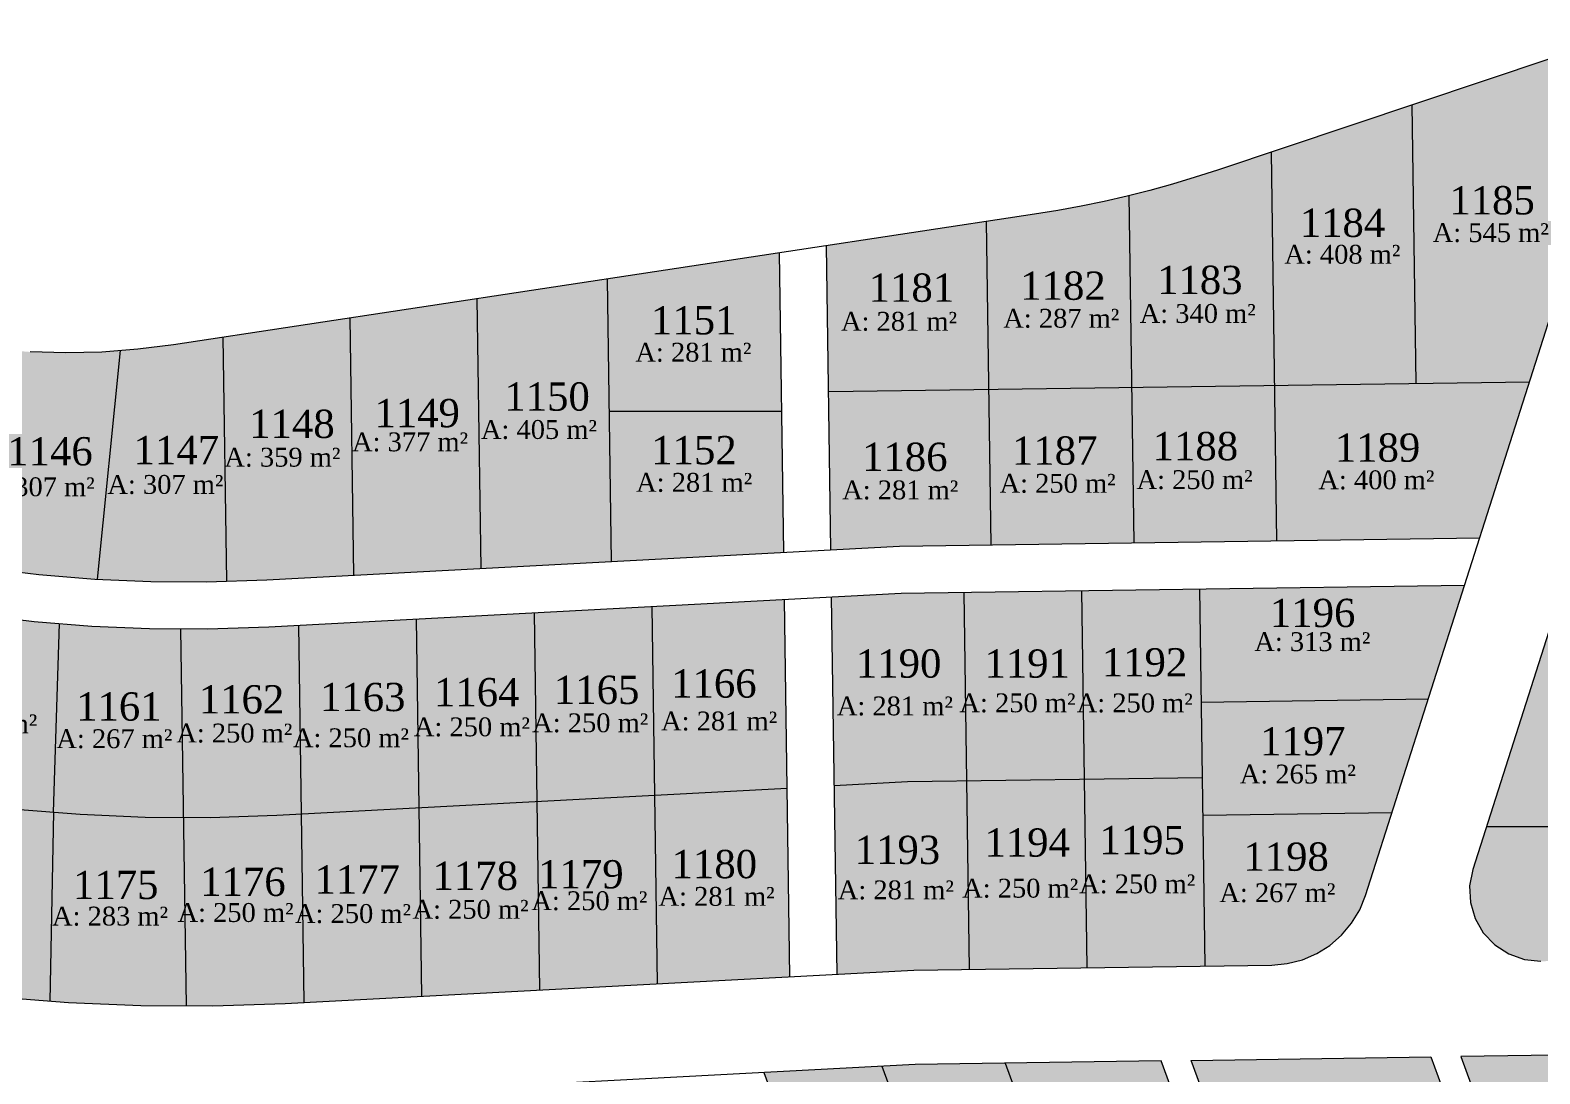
# Model space of a CAD drawing. Header units: metres. Extents: x 499190 to 500072, y 4524566 to 4524917.
# Drawn here: x 499614.7 to 499774.8, y 4524788.7 to 4524899.5 of the extents above; entities that cross this region are included whole.
import ezdxf

# ---------------------------------------------------------------- set-up
doc = ezdxf.new("R2010")
doc.units = ezdxf.units.M
doc.layers.get('0').update_dxf_attribs({"color": 5, "lineweight": 0})
doc.layers.add('PL_PARK', color=97, linetype='Continuous', lineweight=0)
doc.layers.add('YAZI', color=3, linetype='Continuous', lineweight=0)
doc.styles.get("Standard").update_dxf_attribs({"font": 'TimesNewRoman.ttf'})

# ---------------------------------------------------------------- blocks, each defined once
blk = doc.blocks.new('yeni1')
at = {"color": 6, "elevation": 359.87}
for points in [[(499775.98, 4524896.47), (499740.64, 4524884.62), (499738.27, 4524883.85), (499735.87, 4524883.13), (499733.46, 4524882.46), (499731.04, 4524881.85), (499728.61, 4524881.29), (499726.16, 4524880.78), (499723.7, 4524880.33), (499721.24, 4524879.93), (499629.91, 4524866.08), (499626.13, 4524865.6), (499622.32, 4524865.31), (499618.5, 4524865.22), (499614.69, 4524865.32)], [(499611.14, 4524796.91), (499618.78, 4524796.29), (499626.43, 4524795.97), (499634.09, 4524795.93), (499641.75, 4524796.19), (499708.42, 4524799.73), (499746.39, 4524800.27), (499748.04, 4524800.42), (499749.64, 4524800.83), (499751.16, 4524801.48), (499752.56, 4524802.35), (499753.8, 4524803.44), (499754.86, 4524804.7), (499755.72, 4524806.12), (499756.34, 4524807.65), (499780.85, 4524884.41)]]:
    blk.add_lwpolyline(points, dxfattribs=at)

msp = doc.modelspace()

# ---------------------------------------------------------------- hatches: boundary and pattern name
h = msp.add_hatch(color=12)
h.dxf.hatch_style = 1
h.paths.add_polyline_path([(499780.85, 4524884.41), (499780.92, 4524884.65), (499780.99, 4524884.88), (499781.05, 4524885.12), (499781.1, 4524885.36), (499781.15, 4524885.59), (499781.19, 4524885.83), (499781.23, 4524886.08), (499781.26, 4524886.32), (499781.86, 4524891.56), (499775.98, 4524896.47), (499761.28, 4524891.54), (499761.69, 4524861.99), (499773.75, 4524862.16)])
h = msp.add_hatch(color=1)
h.dxf.hatch_style = 1
h.paths.add_polyline_path([(499761.28, 4524891.54), (499746.35, 4524886.53), (499746.7, 4524861.78), (499761.69, 4524861.99)])
h = msp.add_hatch(color=1)
h.dxf.hatch_style = 1
h.paths.add_polyline_path([(499746.35, 4524886.53), (499740.64, 4524884.62), (499738.27, 4524883.85), (499735.87, 4524883.13), (499733.46, 4524882.46), (499731.26, 4524881.91), (499731.55, 4524861.56), (499746.7, 4524861.78)])
h = msp.add_hatch(color=1)
h.dxf.hatch_style = 1
h.paths.add_polyline_path([(499731.26, 4524881.91), (499731.04, 4524881.85), (499728.61, 4524881.29), (499726.16, 4524880.78), (499723.7, 4524880.33), (499721.24, 4524879.93), (499716.15, 4524879.15), (499716.4, 4524861.35), (499731.55, 4524861.56)])
h = msp.add_hatch(color=1)
h.dxf.hatch_style = 1
h.paths.add_polyline_path([(499716.15, 4524879.15), (499699.18, 4524876.58), (499699.4, 4524861.11), (499716.4, 4524861.35)])
h = msp.add_hatch(color=1)
h.dxf.hatch_style = 1
h.paths.add_polyline_path([(499694.19, 4524875.82), (499675.93, 4524873.05), (499676.13, 4524859.02), (499694.43, 4524859.02)])
h = msp.add_hatch(color=1)
h.dxf.hatch_style = 1
h.paths.add_polyline_path([(499675.93, 4524873.05), (499662.13, 4524870.96), (499662.53, 4524842.36), (499676.35, 4524843.09)])
h = msp.add_hatch(color=12)
h.dxf.hatch_style = 1
h.paths.add_polyline_path([(499662.13, 4524870.96), (499648.66, 4524868.92), (499649.04, 4524841.64), (499662.53, 4524842.36)])
h = msp.add_hatch(color=12)
h.dxf.hatch_style = 1
h.paths.add_polyline_path([(499648.66, 4524868.92), (499635.18, 4524866.88), (499635.55, 4524841.01), (499639.79, 4524841.15), (499649.04, 4524841.64)])
h = msp.add_hatch(color=12)
h.dxf.hatch_style = 1
h.paths.add_polyline_path([(499635.18, 4524866.88), (499629.91, 4524866.08), (499626.13, 4524865.6), (499624.29, 4524865.46), (499621.86, 4524841.2), (499627.49, 4524840.96), (499633.42, 4524840.94), (499635.55, 4524841.01)])
h = msp.add_hatch(color=1)
h.dxf.hatch_style = 1
h.paths.add_polyline_path([(499624.29, 4524865.46), (499622.32, 4524865.31), (499618.5, 4524865.22), (499614.69, 4524865.32), (499611.88, 4524865.53), (499608.19, 4524842.65), (499609.75, 4524842.4), (499615.64, 4524841.69), (499621.56, 4524841.21), (499621.86, 4524841.2)])
h = msp.add_hatch(color=1)
h.dxf.hatch_style = 1
h.paths.add_polyline_path([(499773.75, 4524862.16), (499746.7, 4524861.78), (499746.93, 4524845.28), (499768.45, 4524845.59)])
h = msp.add_hatch(color=1)
h.dxf.hatch_style = 1
h.paths.add_polyline_path([(499716.4, 4524861.35), (499699.4, 4524861.11), (499699.64, 4524844.33), (499706.91, 4524844.72), (499716.63, 4524844.85)])
h = msp.add_hatch(color=1)
h.dxf.hatch_style = 1
h.paths.add_polyline_path([(499716.4, 4524861.35), (499716.63, 4524844.85), (499731.78, 4524845.07), (499731.55, 4524861.56)])
h = msp.add_hatch(color=1)
h.dxf.hatch_style = 1
h.paths.add_polyline_path([(499746.93, 4524845.28), (499746.7, 4524861.78), (499731.55, 4524861.56), (499731.78, 4524845.07)])
h = msp.add_hatch(color=1)
h.dxf.hatch_style = 1
h.paths.add_polyline_path([(499694.64, 4524844.07), (499694.43, 4524859.02), (499676.13, 4524859.02), (499676.35, 4524843.09)])
h = msp.add_hatch(color=1)
h.dxf.hatch_style = 1
h.paths.add_polyline_path([(499798.65, 4524839.56), (499796.99, 4524840.13), (499779.15, 4524846.22), (499769.16, 4524814.93), (499794.5, 4524814.93), (499794.58, 4524815.41)])
h = msp.add_hatch(color=1)
h.dxf.hatch_style = 1
h.paths.add_polyline_path([(499713.75, 4524839.81), (499707.08, 4524839.72), (499699.71, 4524839.33), (499699.99, 4524819.31), (499707.75, 4524819.73), (499714.04, 4524819.82)])
h = msp.add_hatch(color=1)
h.dxf.hatch_style = 1
h.paths.add_polyline_path([(499714.04, 4524819.82), (499726.54, 4524819.99), (499726.25, 4524839.99), (499713.75, 4524839.81)])
h = msp.add_hatch(color=1)
h.dxf.hatch_style = 1
h.paths.add_polyline_path([(499726.54, 4524819.99), (499739.03, 4524820.17), (499738.75, 4524840.17), (499726.25, 4524839.99)])
h = msp.add_hatch(color=12)
h.dxf.hatch_style = 1
h.paths.add_polyline_path([(499766.85, 4524840.56), (499738.75, 4524840.17), (499738.92, 4524828.17), (499763, 4524828.51)])
h = msp.add_hatch(color=1)
h.dxf.hatch_style = 1
h.paths.add_polyline_path([(499617.81, 4524836.5), (499615.14, 4524836.72), (499609.06, 4524837.45), (499604.55, 4524838.16), (499601.99, 4524818.32), (499606.3, 4524817.64), (499613.14, 4524816.82), (499617.17, 4524816.49)])
h = msp.add_hatch(color=1)
h.dxf.hatch_style = 1
h.paths.add_polyline_path([(499680.67, 4524838.32), (499668.18, 4524837.65), (499668.46, 4524817.64), (499680.95, 4524818.3)])
h = msp.add_hatch(color=1)
h.dxf.hatch_style = 1
h.paths.add_polyline_path([(499694.71, 4524839.06), (499680.67, 4524838.32), (499680.95, 4524818.3), (499695, 4524819.05)])
h = msp.add_hatch(color=1)
h.dxf.hatch_style = 1
h.paths.add_polyline_path([(499630.7, 4524835.95), (499627.37, 4524835.96), (499621.25, 4524836.22), (499617.81, 4524836.5), (499617.17, 4524816.49), (499620.01, 4524816.26), (499626.9, 4524815.96), (499630.98, 4524815.95)])
h = msp.add_hatch(color=1)
h.dxf.hatch_style = 1
h.paths.add_polyline_path([(499643.2, 4524836.33), (499640.01, 4524836.16), (499633.5, 4524835.93), (499630.7, 4524835.95), (499630.98, 4524815.95), (499633.79, 4524815.93), (499640.88, 4524816.17), (499643.48, 4524816.31)])
h = msp.add_hatch(color=1)
h.dxf.hatch_style = 1
h.paths.add_polyline_path([(499643.48, 4524816.31), (499655.97, 4524816.98), (499655.69, 4524836.99), (499643.2, 4524836.33)])
h = msp.add_hatch(color=1)
h.dxf.hatch_style = 1
h.paths.add_polyline_path([(499668.18, 4524837.65), (499655.69, 4524836.99), (499655.97, 4524816.98), (499668.46, 4524817.64)])
h = msp.add_hatch(color=1)
h.dxf.hatch_style = 1
h.paths.add_polyline_path([(499763, 4524828.51), (499738.92, 4524828.17), (499739.09, 4524816.17), (499759.15, 4524816.45)])
h = msp.add_hatch(color=1)
h.dxf.hatch_style = 1
h.paths.add_polyline_path([(499695, 4524819.05), (499680.95, 4524818.3), (499681.24, 4524798.29), (499695.28, 4524799.04)])
h = msp.add_hatch(color=1)
h.dxf.hatch_style = 1
h.paths.add_polyline_path([(499714.04, 4524819.82), (499707.75, 4524819.73), (499699.99, 4524819.31), (499700.28, 4524799.3), (499708.42, 4524799.73), (499714.32, 4524799.82)])
h = msp.add_hatch(color=1)
h.dxf.hatch_style = 1
h.paths.add_polyline_path([(499726.54, 4524819.99), (499714.04, 4524819.82), (499714.32, 4524799.82), (499726.82, 4524799.99)])
h = msp.add_hatch(color=1)
h.dxf.hatch_style = 1
h.paths.add_polyline_path([(499739.03, 4524820.17), (499726.54, 4524819.99), (499726.82, 4524799.99), (499739.32, 4524800.17)])
h = msp.add_hatch(color=1)
h.dxf.hatch_style = 1
h.paths.add_polyline_path([(499617.17, 4524816.49), (499613.14, 4524816.82), (499606.3, 4524817.64), (499601.99, 4524818.32), (499599.72, 4524798.43), (499603.54, 4524797.82), (499611.14, 4524796.91), (499616.8, 4524796.45)])
h = msp.add_hatch(color=1)
h.dxf.hatch_style = 1
h.paths.add_polyline_path([(499668.46, 4524817.64), (499655.97, 4524816.98), (499656.25, 4524796.96), (499668.75, 4524797.63)])
h = msp.add_hatch(color=1)
h.dxf.hatch_style = 1
h.paths.add_polyline_path([(499680.95, 4524818.3), (499668.46, 4524817.64), (499668.75, 4524797.63), (499681.24, 4524798.29)])
h = msp.add_hatch(color=1)
h.dxf.hatch_style = 1
h.paths.add_polyline_path([(499630.98, 4524815.95), (499626.9, 4524815.96), (499620.01, 4524816.26), (499617.17, 4524816.49), (499616.8, 4524796.45), (499618.78, 4524796.29), (499626.43, 4524795.97), (499631.27, 4524795.94)])
h = msp.add_hatch(color=1)
h.dxf.hatch_style = 1
h.paths.add_polyline_path([(499643.48, 4524816.31), (499640.88, 4524816.17), (499633.79, 4524815.93), (499630.98, 4524815.95), (499631.27, 4524795.94), (499634.09, 4524795.93), (499641.75, 4524796.19), (499643.76, 4524796.3)])
h = msp.add_hatch(color=1)
h.dxf.hatch_style = 1
h.paths.add_polyline_path([(499655.97, 4524816.98), (499643.48, 4524816.31), (499643.76, 4524796.3), (499656.25, 4524796.96)])
h = msp.add_hatch(color=1)
h.dxf.hatch_style = 1
h.paths.add_polyline_path([(499759.15, 4524816.45), (499739.09, 4524816.17), (499739.32, 4524800.17), (499746.39, 4524800.27), (499748.04, 4524800.42), (499749.64, 4524800.83), (499751.16, 4524801.48), (499752.56, 4524802.35), (499753.8, 4524803.44), (499754.86, 4524804.7), (499755.72, 4524806.12), (499756.34, 4524807.65)])
h = msp.add_hatch(color=1)
h.dxf.hatch_style = 1
h.paths.add_polyline_path([(499769.16, 4524814.93), (499767.72, 4524810.4), (499767.38, 4524808.67), (499767.46, 4524806.91), (499767.96, 4524805.22), (499768.83, 4524803.69), (499770.04, 4524802.41), (499771.52, 4524801.45), (499773.18, 4524800.86), (499774.93, 4524800.67), (499792.15, 4524800.92), (499794.5, 4524814.93)])
h = msp.add_hatch(color=1)
h.dxf.hatch_style = 1
h.paths.add_polyline_path([(499718.13, 4524789.87), (499708.56, 4524789.73), (499705.04, 4524789.55), (499713.88, 4524765.44), (499725.53, 4524769.71)])
h = msp.add_hatch(color=1)
h.dxf.hatch_style = 1
h.paths.add_polyline_path([(499734.66, 4524790.1), (499718.13, 4524789.87), (499725.53, 4524769.71), (499740.17, 4524775.08)])
h = msp.add_hatch(color=30)
h.dxf.hatch_style = 1
h.paths.add_polyline_path([(499788.7, 4524790.87), (499766.45, 4524790.55), (499769.78, 4524781.46), (499775.42, 4524766.08), (499795.66, 4524771.88)])
h = msp.add_hatch(color=1)
h.dxf.hatch_style = 1
h.paths.add_polyline_path([(499705.04, 4524789.55), (499692.51, 4524788.88), (499702.62, 4524761.31), (499713.88, 4524765.44)])
at = {"layer": 'PL_PARK'}
msp.add_hatch(color=256, dxfattribs=at).paths.add_polyline_path([(499763.27, 4524790.51), (499766.97, 4524780.43), (499800.41, 4524689.21), (499777.26, 4524682.64), (499737.84, 4524790.15), (499761.71, 4524790.49)])

# ---------------------------------------------------------------- linework, layer by layer
at = {"color": 4}
for p, q in [((499761.69, 4524861.99, 359.87), (499761.28, 4524891.54, 359.87)), ((499746.93, 4524845.28, 359.87), (499746.35, 4524886.53, 359.87)), ((499731.78, 4524845.07, 359.87), (499731.26, 4524881.91, 359.87)), ((499716.63, 4524844.85, 359.87), (499716.15, 4524879.15, 359.87)), ((499699.64, 4524844.33, 359.87), (499699.18, 4524876.58, 359.87)), ((499694.64, 4524844.07, 359.87), (499694.19, 4524875.82, 359.87)), ((499676.35, 4524843.09, 359.87), (499675.93, 4524873.05, 359.87)), ((499662.53, 4524842.36, 359.87), (499662.13, 4524870.96, 359.87)), ((499649.04, 4524841.64, 359.87), (499648.66, 4524868.92, 359.87)), ((499635.55, 4524841.01, 359.87), (499635.18, 4524866.88, 359.87)), ((499621.86, 4524841.2, 359.87), (499624.29, 4524865.46, 359.87)), ((499699.4, 4524861.11, 359.87), (499773.75, 4524862.16, 359.87)), ((499676.13, 4524859.02, 359.87), (499694.43, 4524859.02, 359.87)), ((499714.32, 4524799.82, 359.87), (499713.75, 4524839.81, 359.87)), ((499726.82, 4524799.99, 359.87), (499726.25, 4524839.99, 359.87)), ((499739.32, 4524800.17, 359.87), (499738.75, 4524840.17, 359.87)), ((499681.24, 4524798.29, 359.87), (499680.67, 4524838.32, 359.87)), ((499695.28, 4524799.04, 359.87), (499694.71, 4524839.06, 359.87)), ((499700.28, 4524799.3, 359.87), (499699.71, 4524839.33, 359.87)), ((499617.17, 4524816.49, 359.87), (499617.81, 4524836.5, 359.87)), ((499643.76, 4524796.3, 359.87), (499643.2, 4524836.33, 359.87)), ((499656.25, 4524796.96, 359.87), (499655.69, 4524836.99, 359.87)), ((499668.75, 4524797.63, 359.87), (499668.18, 4524837.65, 359.87)), ((499631.27, 4524795.94, 359.87), (499630.7, 4524835.95, 359.87)), ((499738.92, 4524828.17, 359.87), (499763, 4524828.51, 359.87)), ((499617.17, 4524816.49, 359.87), (499616.8, 4524796.45, 359.87)), ((499739.09, 4524816.17, 359.87), (499759.15, 4524816.45, 359.87)), ((499718.13, 4524789.87, 359.87), (499725.53, 4524769.71, 359.87)), ((499692.51, 4524788.88, 359.87), (499702.62, 4524761.31, 359.87)), ((499705.04, 4524789.55, 359.87), (499713.88, 4524765.44, 359.87))]:
    msp.add_line(p, q, dxfattribs=at)
at = {"color": 9}
for p, q in [((499794.5, 4524814.93, 359.87), (499769.16, 4524814.93, 359.87)), ((499737.84, 4524790.15, 359.87), (499763.27, 4524790.51, 359.87)), ((499777.26, 4524682.64, 359.87), (499737.84, 4524790.15, 359.87)), ((499763.27, 4524790.51, 359.87), (499800.41, 4524689.21, 359.87))]:
    msp.add_line(p, q, dxfattribs=at)
at = {"color": 6, "elevation": 359.87}
for points in [[(499796.15, 4524899.46), (499767.72, 4524810.4), (499767.38, 4524808.67), (499767.46, 4524806.91), (499767.96, 4524805.22), (499768.83, 4524803.69), (499770.04, 4524802.41), (499771.52, 4524801.45), (499773.18, 4524800.86), (499774.93, 4524800.67)], [(499826.23, 4524791.4), (499766.45, 4524790.55), (499769.78, 4524781.46), (499803.3, 4524690.03)], [(499582.46, 4524663.36), (499726.24, 4524671), (499728.18, 4524671.12), (499730.11, 4524671.28), (499732.04, 4524671.48), (499733.97, 4524671.71), (499735.89, 4524671.98), (499737.81, 4524672.29), (499739.72, 4524672.64), (499741.62, 4524673.02), (499748.57, 4524674.49), (499774.36, 4524681.81), (499734.66, 4524790.1), (499708.56, 4524789.73), (499640.73, 4524786.12), (499633.08, 4524785.86), (499625.42, 4524785.9), (499617.77, 4524786.22), (499610.13, 4524786.84)]]:
    msp.add_lwpolyline(points, dxfattribs=at)
at = {"color": 4, "elevation": 359.87}
for points in [[(499609.75, 4524842.4), (499615.64, 4524841.69), (499621.56, 4524841.21), (499627.49, 4524840.96), (499633.42, 4524840.94), (499639.79, 4524841.15), (499706.91, 4524844.72), (499768.45, 4524845.59)], [(499515.17, 4524842.1), (499519, 4524840.51), (499523.28, 4524838.86), (499527.59, 4524837.33), (499531.94, 4524835.9), (499536.33, 4524834.58), (499540.87, 4524833.34), (499585.84, 4524821.7), (499592.73, 4524820.06), (499599.49, 4524818.72), (499606.3, 4524817.64), (499613.14, 4524816.82), (499620.01, 4524816.26), (499626.9, 4524815.96), (499633.79, 4524815.93), (499640.88, 4524816.17), (499695, 4524819.05)], [(499609.06, 4524837.45), (499615.14, 4524836.72), (499621.25, 4524836.22), (499627.37, 4524835.96), (499633.5, 4524835.93), (499640.01, 4524836.16), (499707.08, 4524839.72), (499766.85, 4524840.56)], [(499699.99, 4524819.31), (499707.75, 4524819.73), (499739.03, 4524820.17)]]:
    msp.add_lwpolyline(points, dxfattribs=at)

# ---------------------------------------------------------------- block references
at = {"color": 9}
msp.add_blockref('yeni1', (0, 0), dxfattribs=at)

# ---------------------------------------------------------------- texts
at = {"layer": 'YAZI'}
for s, p in [('A: 545 m²', (499763.46, 4524876.98, 744.87)), ('A: 408 m²', (499747.72, 4524874.68, 744.87)), ('A: 287 m²', (499717.91, 4524867.89, 744.87)), ('A: 340 m²', (499732.38, 4524868.4, 744.87)), ('A: 281 m²', (499700.7, 4524867.57, 744.87)), ('A: 281 m²', (499678.89, 4524864.29, 744.87)), ('A: 405 m²', (499662.51, 4524856.09, 744.87)), ('A: 377 m²', (499648.84, 4524854.78, 744.87)), ('A: 359 m²', (499635.3, 4524853.15, 744.87)), ('A: 307 m²', (499622.89, 4524850.26, 744.87)), ('A: 281 m²', (499678.97, 4524850.48, 744.87)), ('A: 250 m²', (499717.52, 4524850.38, 744.87)), ('A: 250 m²', (499732.05, 4524850.77, 744.87)), ('A: 400 m²', (499751.33, 4524850.75, 744.87)), ('A: 307 m²', (499609.24, 4524850.01, 744.87)), ('A: 281 m²', (499700.83, 4524849.68, 744.87)), ('A: 313 m²', (499744.54, 4524833.58, 744.87)), ('A: 281 m²', (499700.26, 4524826.76, 744.87)), ('A: 250 m²', (499713.26, 4524827.09, 744.87)), ('A: 250 m²', (499725.7, 4524827.08, 744.87)), ('A: 286 m²', (499603.15, 4524824.86, 744.87)), ('A: 250 m²', (499667.95, 4524824.97, 744.87)), ('A: 281 m²', (499681.62, 4524825.16, 744.87)), ('A: 267 m²', (499617.48, 4524823.28, 744.87)), ('A: 250 m²', (499630.2, 4524823.88, 744.87)), ('A: 250 m²', (499642.57, 4524823.38, 744.87)), ('A: 250 m²', (499655.4, 4524824.54, 744.87)), ('A: 265 m²', (499742.99, 4524819.53, 744.87)), ('A: 281 m²', (499700.36, 4524807.24, 744.87)), ('A: 250 m²', (499713.55, 4524807.42, 744.87)), ('A: 250 m²', (499725.96, 4524807.88, 744.87)), ('A: 250 m²', (499667.86, 4524806.09, 744.87)), ('A: 281 m²', (499681.35, 4524806.55, 744.87)), ('A: 267 m²', (499740.83, 4524806.94, 744.87)), ('A: 283 m²', (499617.02, 4524804.46, 744.87)), ('A: 250 m²', (499630.33, 4524804.84, 744.87)), ('A: 250 m²', (499642.79, 4524804.73, 744.87)), ('A: 250 m²', (499655.26, 4524805.18, 744.87))]:
    msp.add_text(s, height=2, rotation=360, dxfattribs=at).set_placement(p)
at = {"layer": 'YAZI', "color": 7}
for s, p in [('1181', (499703.64, 4524870.64, 744.87)), ('1182', (499719.72, 4524870.85, 744.87)), ('1151', (499680.55, 4524867.18, 744.87)), ('1150', (499665, 4524859.09, 744.87)), ('1149', (499651.22, 4524857.33, 744.87)), ('1148', (499637.94, 4524856.19, 744.87)), ('1146', (499612.28, 4524853.28, 744.87)), ('1147', (499625.68, 4524853.41, 744.87)), ('1152', (499680.58, 4524853.4, 744.87)), ('1188', (499733.76, 4524853.83, 744.87)), ('1189', (499753.08, 4524853.67, 744.87)), ('1166', (499682.69, 4524828.64, 744.87)), ('1162', (499632.59, 4524826.96, 744.87)), ('1163', (499645.45, 4524827.21, 744.87)), ('1164', (499657.54, 4524827.72, 744.87)), ('1165', (499670.26, 4524827.97, 744.87)), ('1161', (499619.58, 4524826.2, 744.87)), ('1180', (499682.74, 4524809.48, 744.87)), ('1176', (499632.74, 4524807.6, 744.87)), ('1177', (499644.86, 4524807.84, 744.87)), ('1178', (499657.38, 4524808.24, 744.87)), ('1179', (499668.59, 4524808.4, 1104.75)), ('1175', (499619.25, 4524807.27, 359.87))]:
    msp.add_text(s, height=3, rotation=360, dxfattribs=at).set_placement(p)
at = {"layer": 'YAZI', "color": 7, "char_height": 3, "attachment_point": 1, "rotation": 360}
for s, insert in [('1185', (499765.23, 4524882.91, 359.87)), ('1184', (499749.36, 4524880.52, 359.87)), ('1183', (499734.23, 4524874.46, 359.87)), ('1186', (499702.94, 4524855.69, 359.87)), ('1187', (499718.84, 4524856.35, 359.87)), ('1196', (499746.2, 4524839.13, 359.87)), ('1190', (499702.29, 4524833.76, 359.87)), ('1191', (499715.92, 4524833.76, 359.87)), ('1192', (499728.37, 4524833.89, 359.87)), ('1197', (499745.15, 4524825.51, 359.87)), ('1193', (499702.16, 4524813.99, 359.87)), ('1194', (499715.92, 4524814.77, 359.87)), ('1195', (499728.11, 4524815.03, 359.87)), ('1198', (499743.38, 4524813.27, 359.87))]:
    msp.add_mtext_dynamic_manual_height_columns(s, width=26.0054, gutter_width=12.5, heights=[0], dxfattribs=dict(at, insert=insert))

doc.saveas('drawing.dxf')
